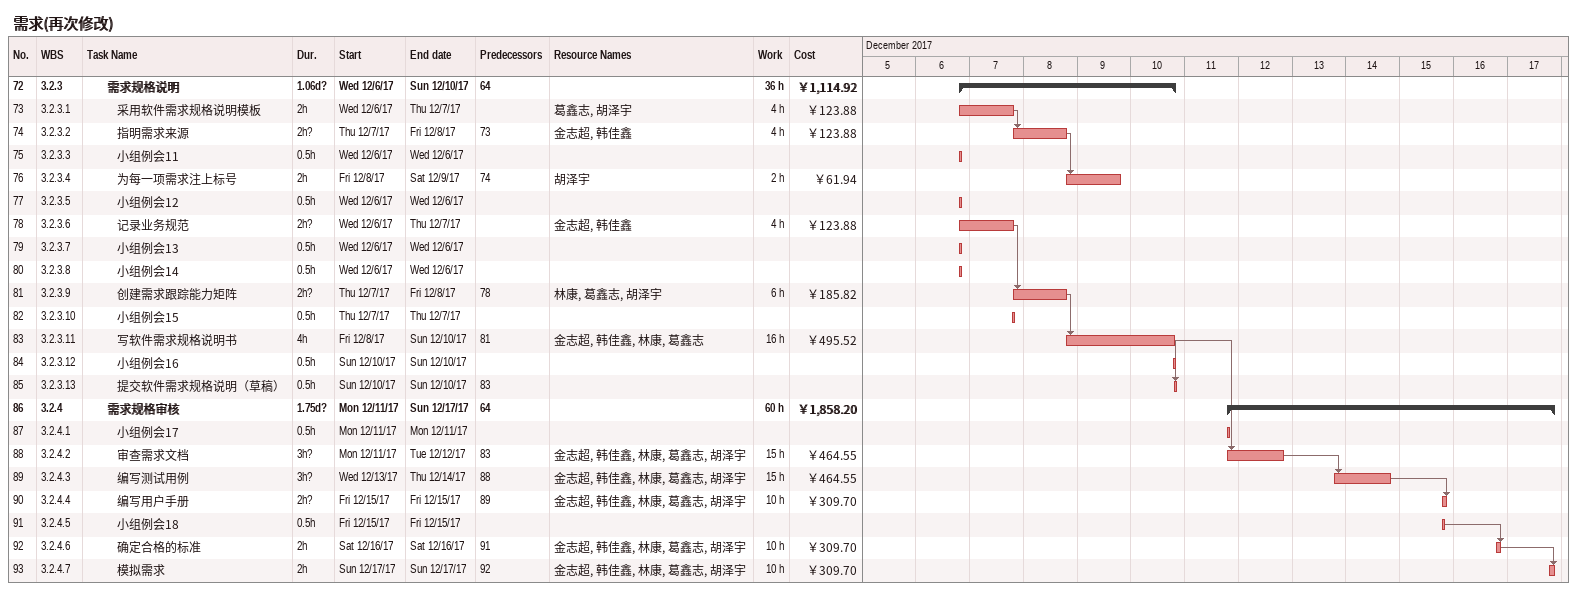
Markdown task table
需求(再次修改)

| ID | WBS | Task | Duration | Start | Finish | Predecessors | Resources | Work (h) | Cost (￥) |
|---|---|---|---|---|---|---|---|---|---|
| 72 | 3.2.3 | **需求规格说明** | 1.06d? | 2017-12-06 | 2017-12-10 | 64 |  | 36 | 1114.92 |
| 73 | 3.2.3.1 | 采用软件需求规格说明模板 | 2h | 2017-12-06 | 2017-12-07 |  | 葛鑫志, 胡泽宇 | 4 | 123.88 |
| 74 | 3.2.3.2 | 指明需求来源 | 2h? | 2017-12-07 | 2017-12-08 | 73 | 金志超, 韩佳鑫 | 4 | 123.88 |
| 75 | 3.2.3.3 | 小组例会11 | 0.5h | 2017-12-06 | 2017-12-06 |  |  |  |  |
| 76 | 3.2.3.4 | 为每一项需求注上标号 | 2h | 2017-12-08 | 2017-12-09 | 74 | 胡泽宇 | 2 | 61.94 |
| 77 | 3.2.3.5 | 小组例会12 | 0.5h | 2017-12-06 | 2017-12-06 |  |  |  |  |
| 78 | 3.2.3.6 | 记录业务规范 | 2h? | 2017-12-06 | 2017-12-07 |  | 金志超, 韩佳鑫 | 4 | 123.88 |
| 79 | 3.2.3.7 | 小组例会13 | 0.5h | 2017-12-06 | 2017-12-06 |  |  |  |  |
| 80 | 3.2.3.8 | 小组例会14 | 0.5h | 2017-12-06 | 2017-12-06 |  |  |  |  |
| 81 | 3.2.3.9 | 创建需求跟踪能力矩阵 | 2h? | 2017-12-07 | 2017-12-08 | 78 | 林康, 葛鑫志, 胡泽宇 | 6 | 185.82 |
| 82 | 3.2.3.10 | 小组例会15 | 0.5h | 2017-12-07 | 2017-12-07 |  |  |  |  |
| 83 | 3.2.3.11 | 写软件需求规格说明书 | 4h | 2017-12-08 | 2017-12-10 | 81 | 金志超, 韩佳鑫, 林康, 葛鑫志 | 16 | 495.52 |
| 84 | 3.2.3.12 | 小组例会16 | 0.5h | 2017-12-10 | 2017-12-10 |  |  |  |  |
| 85 | 3.2.3.13 | 提交软件需求规格说明（草稿） | 0.5h | 2017-12-10 | 2017-12-10 | 83 |  |  |  |
| 86 | 3.2.4 | **需求规格审核** | 1.75d? | 2017-12-11 | 2017-12-17 | 64 |  | 60 | 1858.20 |
| 87 | 3.2.4.1 | 小组例会17 | 0.5h | 2017-12-11 | 2017-12-11 |  |  |  |  |
| 88 | 3.2.4.2 | 审查需求文档 | 3h? | 2017-12-11 | 2017-12-12 | 83 | 金志超, 韩佳鑫, 林康, 葛鑫志, 胡泽宇 | 15 | 464.55 |
| 89 | 3.2.4.3 | 编写测试用例 | 3h? | 2017-12-13 | 2017-12-14 | 88 | 金志超, 韩佳鑫, 林康, 葛鑫志, 胡泽宇 | 15 | 464.55 |
| 90 | 3.2.4.4 | 编写用户手册 | 2h? | 2017-12-15 | 2017-12-15 | 89 | 金志超, 韩佳鑫, 林康, 葛鑫志, 胡泽宇 | 10 | 309.70 |
| 91 | 3.2.4.5 | 小组例会18 | 0.5h | 2017-12-15 | 2017-12-15 |  |  |  |  |
| 92 | 3.2.4.6 | 确定合格的标准 | 2h | 2017-12-16 | 2017-12-16 | 91 | 金志超, 韩佳鑫, 林康, 葛鑫志, 胡泽宇 | 10 | 309.70 |
| 93 | 3.2.4.7 | 模拟需求 | 2h | 2017-12-17 | 2017-12-17 | 92 | 金志超, 韩佳鑫, 林康, 葛鑫志, 胡泽宇 | 10 | 309.70 |
